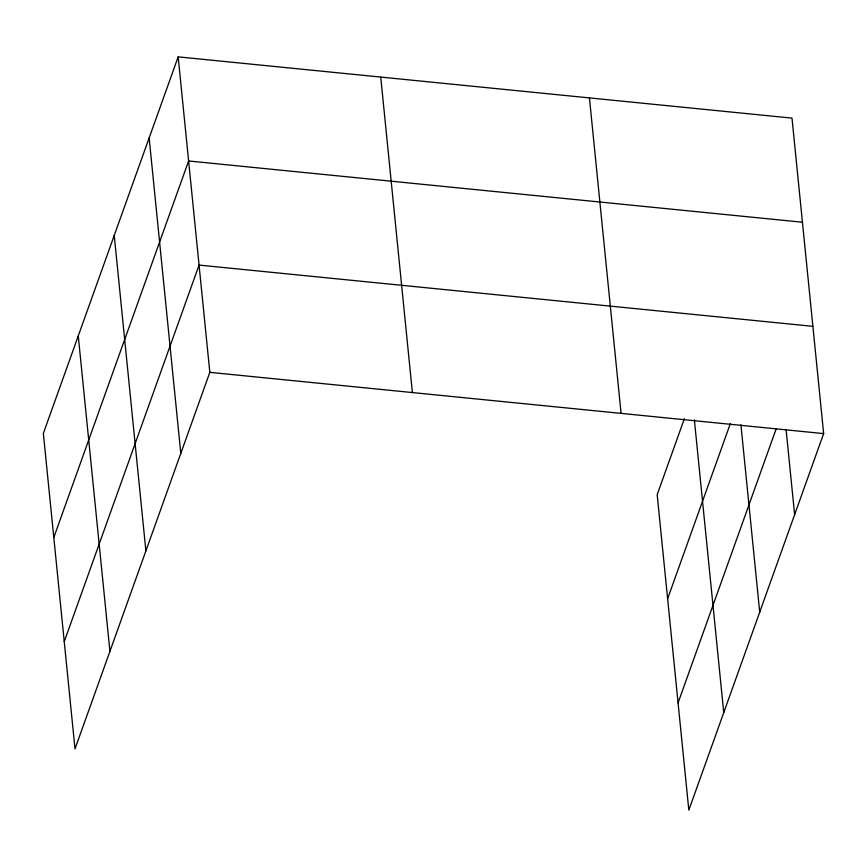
<?xml version="1.0" encoding="UTF-8"?>
<svg xmlns="http://www.w3.org/2000/svg" width="867" height="867" viewBox="0 0 867 867"><rect width="100%" height="100%" fill="white"/><g stroke="black" fill="none" stroke-linecap="round" stroke-linejoin="round"><path stroke-width="1.3" d="M178.168 56.864L43.35 433.402L75.006 748.882L209.825 372.344L178.168 56.864L791.994 118.118L823.65 433.598L688.832 810.136L657.175 494.656L684.377 418.674M53.797 537.507L188.616 160.98L802.441 222.234M64.245 641.613L199.063 265.085L812.888 326.339M667.623 598.761L730.317 423.67M678.07 702.866L776.16 428.905M209.825 372.344L823.65 433.598M786.152 430.173L794.627 514.64M740.917 424.808L759.72 612.156M694.369 419.834L723.75 712.62M589.43 97.906L621.086 413.386M380.732 77.087L412.389 392.556M149.146 137.918L180.802 453.387M114.238 235.423L145.894 550.903M78.268 335.887L109.925 651.366"/></g></svg>
